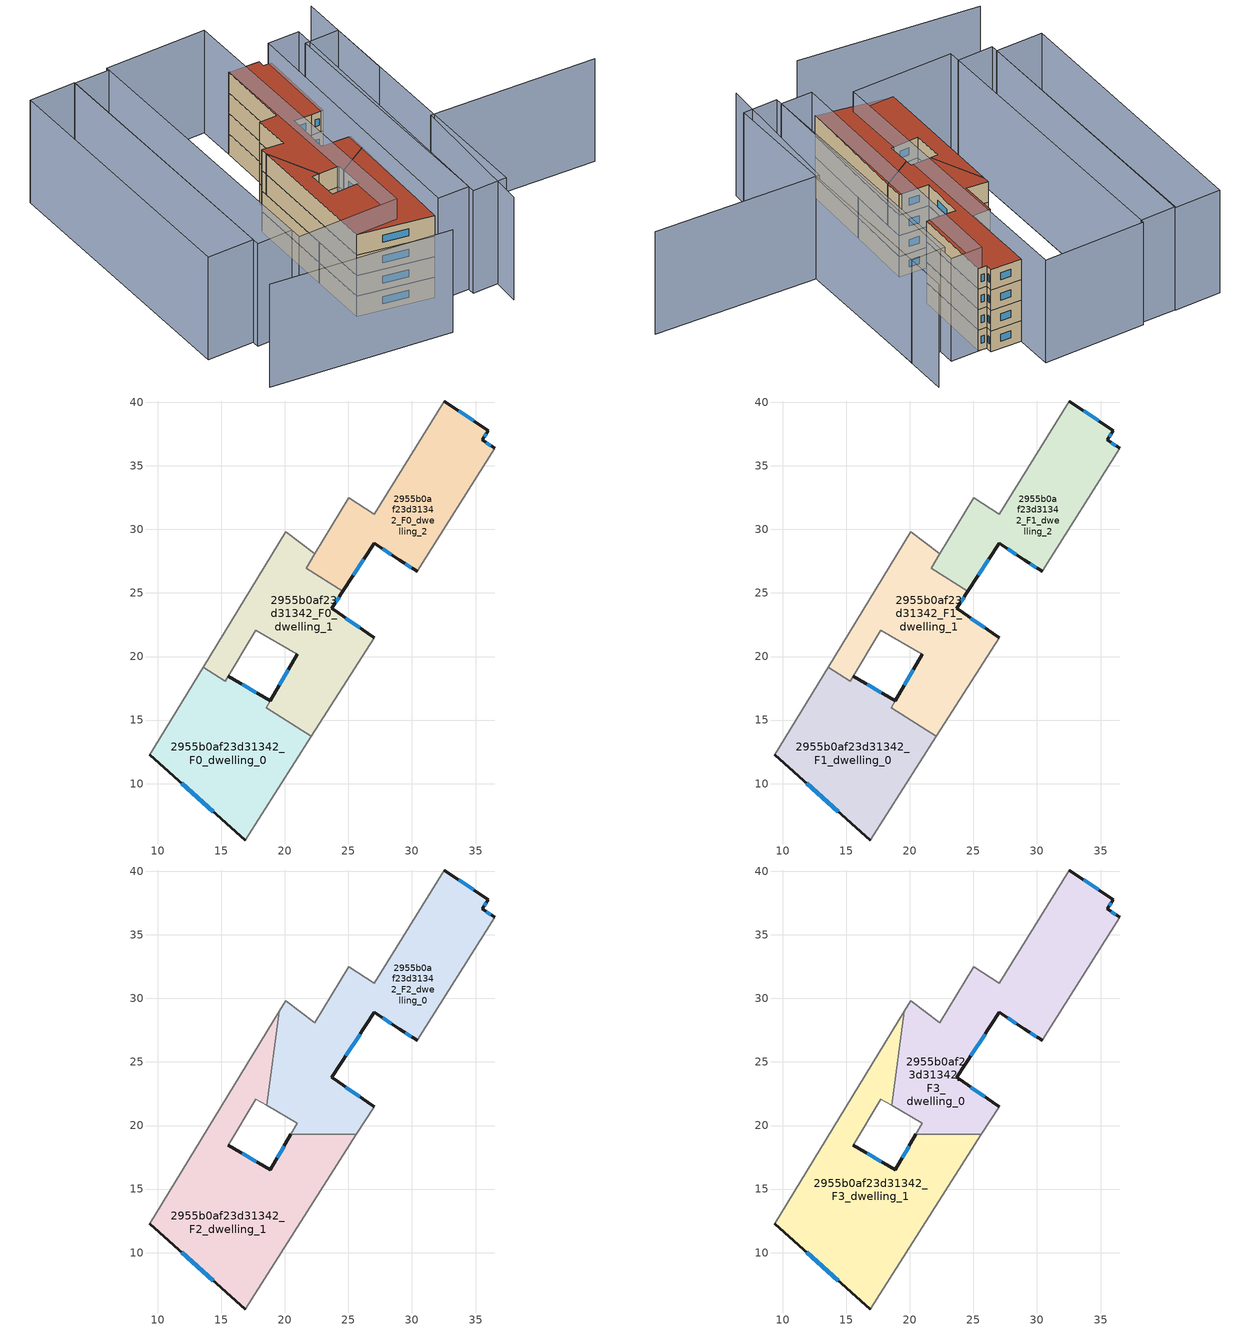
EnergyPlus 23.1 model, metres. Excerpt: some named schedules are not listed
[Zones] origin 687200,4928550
2955b0af23d31342_F0_dwelling_0
 floor ground (EU_floor_Construction): 18.86,16.53 18.55,15.98 22.07,13.72 16.87,5.57 9.37,12.26 13.58,19.16 15.32,18.05 15.56,18.45 z0
 wall outside (EU_wall_Construction): 18.86,16.53 15.56,18.45 / 9.37,12.26 16.87,5.57 z0:3
 wall adiabatic (EU_wall_Construction): 16.87,5.57 22.07,13.72 / 15.56,18.45 15.32,18.05 13.58,19.16 9.37,12.26 z0:3
 wall to 2955b0af23d31342_F0_dwelling_1 (EU_wall_Construction): 22.07,13.72 18.55,15.98 18.86,16.53 z0:3
 window (EU_Window_Construction): 17.76,17.16 16.66,17.81 / 11.87,10.03 14.37,7.8 z1:2
2955b0af23d31342_F0_dwelling_1
 floor ground (EU_floor_Construction): 22.36,28.07 21.7,26.96 24.56,25.12 23.69,23.79 27.02,21.49 22.07,13.72 18.55,15.98 18.86,16.53 20.98,20.17 17.72,22.08 15.32,18.05 13.58,19.16 20.07,29.82 z0
 wall outside (EU_wall_Construction): 27.02,21.49 23.69,23.79 24.56,25.12 / 20.98,20.17 18.86,16.53 z0:3
 wall adiabatic (EU_wall_Construction): 21.7,26.96 22.36,28.07 20.07,29.82 13.58,19.16 15.32,18.05 17.72,22.08 20.98,20.17 / 22.07,13.72 27.02,21.49 z0:3
 wall to 2955b0af23d31342_F0_dwelling_2 (EU_wall_Construction): 24.56,25.12 21.7,26.96 z0:3
 window (EU_Window_Construction): 23.98,24.23 24.27,24.67 / 25.91,22.25 24.8,23.02 / 20.28,18.95 19.57,17.74 z1:2
2955b0af23d31342_F0_dwelling_2
 floor ground (EU_floor_Construction): 36.01,37.75 35.52,37.05 36.51,36.37 30.41,26.71 29.03,27.58 27.04,28.91 24.57,25.12 21.7,26.96 22.36,28.08 25.01,32.47 27.05,31.2 32.52,40.11 z0
 wall outside (EU_wall_Construction): 24.57,25.12 27.04,28.91 29.03,27.58 30.41,26.71 / 36.51,36.37 35.52,37.05 36.01,37.75 32.52,40.11 z0:3
 wall adiabatic (EU_wall_Construction): 32.52,40.11 27.05,31.2 25.01,32.47 22.36,28.08 21.7,26.96 / 30.41,26.71 36.51,36.37 z0:3
 window (EU_Window_Construction): 25.39,26.38 26.22,27.64 / 34.85,38.54 33.68,39.32 / 35.68,37.29 35.85,37.52 / 36.18,36.6 35.85,36.83 / 29.49,27.3 29.95,27 / 27.7,28.47 28.37,28.02 z1:2
2955b0af23d31342_F1_dwelling_0
 floor to 2955b0af23d31342_F0_dwelling_0 (EU_floor_Construction): 18.86,16.53 18.55,15.98 22.07,13.72 16.87,5.57 9.37,12.26 13.58,19.16 15.32,18.05 15.56,18.45 z3
 wall outside (EU_wall_Construction): 18.86,16.53 15.56,18.45 / 9.37,12.26 16.87,5.57 z3:6
 wall adiabatic (EU_wall_Construction): 16.87,5.57 22.07,13.72 / 15.56,18.45 15.32,18.05 13.58,19.16 9.37,12.26 z3:6
 wall to 2955b0af23d31342_F1_dwelling_1 (EU_wall_Construction): 22.07,13.72 18.55,15.98 18.86,16.53 z3:6
 window (EU_Window_Construction): 17.76,17.16 16.66,17.81 / 11.87,10.03 14.37,7.8 z4:5
2955b0af23d31342_F1_dwelling_1
 floor to 2955b0af23d31342_F0_dwelling_1 (EU_floor_Construction): 22.36,28.07 21.7,26.96 24.56,25.12 23.69,23.79 27.02,21.49 22.07,13.72 18.55,15.98 18.86,16.53 20.98,20.17 17.72,22.08 15.32,18.05 13.58,19.16 20.07,29.82 z3
 wall outside (EU_wall_Construction): 27.02,21.49 23.69,23.79 24.56,25.12 / 20.98,20.17 18.86,16.53 z3:6
 wall adiabatic (EU_wall_Construction): 21.7,26.96 22.36,28.07 20.07,29.82 13.58,19.16 15.32,18.05 17.72,22.08 20.98,20.17 / 22.07,13.72 27.02,21.49 z3:6
 wall to 2955b0af23d31342_F1_dwelling_2 (EU_wall_Construction): 24.56,25.12 21.7,26.96 z3:6
 window (EU_Window_Construction): 23.98,24.23 24.27,24.67 / 25.91,22.25 24.8,23.02 / 20.28,18.95 19.57,17.74 z4:5
2955b0af23d31342_F1_dwelling_2
 floor to 2955b0af23d31342_F0_dwelling_2 (EU_floor_Construction): 36.01,37.75 35.52,37.05 36.51,36.37 30.41,26.71 29.03,27.58 27.04,28.91 24.57,25.12 21.7,26.96 22.36,28.08 25.01,32.47 27.05,31.2 32.52,40.11 z3
 wall outside (EU_wall_Construction): 24.57,25.12 27.04,28.91 29.03,27.58 30.41,26.71 / 36.51,36.37 35.52,37.05 36.01,37.75 32.52,40.11 z3:6
 wall adiabatic (EU_wall_Construction): 32.52,40.11 27.05,31.2 25.01,32.47 22.36,28.08 21.7,26.96 / 30.41,26.71 36.51,36.37 z3:6
 window (EU_Window_Construction): 25.39,26.38 26.22,27.64 / 34.85,38.54 33.68,39.32 / 35.68,37.29 35.85,37.52 / 36.18,36.6 35.85,36.83 / 29.49,27.3 29.95,27 / 27.7,28.47 28.37,28.02 z4:5
2955b0af23d31342_F2_dwelling_0
 floor to 2955b0af23d31342_F1_dwelling_2 (EU_floor_Construction): 36.01,37.75 35.52,37.05 36.51,36.37 30.41,26.71 29.03,27.58 27.04,28.91 24.57,25.12 21.7,26.96 22.36,28.08 25.01,32.47 27.05,31.2 32.52,40.11 z6
 floor to 2955b0af23d31342_F1_dwelling_1 (EU_floor_Construction): 22.36,28.07 21.7,26.96 24.56,25.12 23.69,23.79 27.02,21.49 25.63,19.3 20.48,19.3 20.98,20.17 18.58,21.58 19.57,28.99 20.07,29.82 z6
 wall outside (EU_wall_Construction): 27.02,21.49 23.69,23.79 27.04,28.91 29.03,27.58 30.41,26.71 / 36.51,36.37 35.52,37.05 36.01,37.75 32.52,40.11 z6:9
 wall adiabatic (EU_wall_Construction): 30.41,26.71 36.51,36.37 / 25.63,19.3 27.02,21.49 / 18.58,21.58 20.98,20.17 20.48,19.3 / 32.52,40.11 27.05,31.2 25.01,32.47 22.36,28.08 20.07,29.82 19.57,28.99 z6:9
 wall to 2955b0af23d31342_F2_dwelling_1 (EU_wall_Construction): 20.48,19.3 25.63,19.3 / 19.57,28.99 18.58,21.58 z6:9
 window (EU_Window_Construction): 29.49,27.3 29.95,27 / 27.7,28.47 28.37,28.02 / 24.81,25.49 25.92,27.2 / 25.91,22.25 24.8,23.02 / 34.85,38.54 33.68,39.32 / 35.68,37.29 35.85,37.52 / 36.18,36.6 35.85,36.83 z7:8
2955b0af23d31342_F2_dwelling_1
 floor to 2955b0af23d31342_F1_dwelling_0 (EU_floor_Construction): 18.86,16.53 18.55,15.98 22.07,13.72 16.87,5.57 9.37,12.26 13.58,19.16 15.32,18.05 15.56,18.45 z6
 floor to 2955b0af23d31342_F1_dwelling_1 (EU_floor_Construction): 25.63,19.3 22.07,13.72 18.55,15.98 18.86,16.53 20.48,19.3 z6; 19.57,28.99 18.58,21.58 17.72,22.08 15.32,18.05 13.58,19.16 z6
 wall outside (EU_wall_Construction): 20.48,19.3 18.86,16.53 15.56,18.45 / 9.37,12.26 16.87,5.57 z6:9
 wall adiabatic (EU_wall_Construction): 19.57,28.99 9.37,12.26 / 15.56,18.45 17.72,22.08 18.58,21.58 / 16.87,5.57 25.63,19.3 z6:9
 window (EU_Window_Construction): 17.76,17.16 16.66,17.81 / 19.94,18.38 19.4,17.45 / 11.87,10.03 14.37,7.8 z7:8
2955b0af23d31342_F3_dwelling_0
 floor to 2955b0af23d31342_F2_dwelling_0 (EU_floor_Construction): 36.01,37.75 35.52,37.05 36.51,36.37 30.41,26.71 29.03,27.58 27.04,28.91 23.69,23.79 27.02,21.49 25.63,19.3 20.48,19.3 20.98,20.17 18.58,21.58 19.57,28.99 20.07,29.82 22.36,28.08 25.01,32.47 27.05,31.2 32.52,40.11 z9
 wall outside (EU_wall_Construction): 27.02,21.49 23.69,23.79 27.04,28.91 29.03,27.58 30.41,26.71 / 36.51,36.37 35.52,37.05 36.01,37.75 32.52,40.11 z9:12
 wall adiabatic (EU_wall_Construction): 30.41,26.71 36.51,36.37 / 25.63,19.3 27.02,21.49 / 18.58,21.58 20.98,20.17 20.48,19.3 / 32.52,40.11 27.05,31.2 25.01,32.47 22.36,28.08 20.07,29.82 19.57,28.99 z9:12
 wall to 2955b0af23d31342_F3_dwelling_1 (EU_wall_Construction): 20.48,19.3 25.63,19.3 / 19.57,28.99 18.58,21.58 z9:12
 window (EU_Window_Construction): 29.49,27.3 29.95,27 / 27.7,28.47 28.37,28.02 / 24.81,25.49 25.92,27.2 / 25.91,22.25 24.8,23.02 / 34.85,38.54 33.68,39.32 / 35.68,37.29 35.85,37.52 / 36.18,36.6 35.85,36.83 z10:11
 roof outside (EU_roof_Construction): 30.41,26.71 36.51,36.37 35.52,37.05 36.01,37.75 32.52,40.11 27.05,31.2 25.01,32.47 22.36,28.08 20.07,29.82 19.57,28.99 18.58,21.58 20.98,20.17 20.48,19.3 25.63,19.3 27.02,21.49 23.69,23.79 27.04,28.91 29.03,27.58 z12
2955b0af23d31342_F3_dwelling_1
 floor to 2955b0af23d31342_F2_dwelling_1 (EU_floor_Construction): 19.57,28.99 18.58,21.58 17.72,22.08 15.56,18.45 18.86,16.53 20.48,19.3 25.63,19.3 16.87,5.57 9.37,12.26 z9
 wall outside (EU_wall_Construction): 20.48,19.3 18.86,16.53 15.56,18.45 / 9.37,12.26 16.87,5.57 z9:12
 wall adiabatic (EU_wall_Construction): 19.57,28.99 9.37,12.26 / 15.56,18.45 17.72,22.08 18.58,21.58 / 16.87,5.57 25.63,19.3 z9:12
 window (EU_Window_Construction): 17.76,17.16 16.66,17.81 / 19.94,18.38 19.4,17.45 / 11.87,10.03 14.37,7.8 z10:11
 roof outside (EU_roof_Construction): 16.87,5.57 25.63,19.3 20.48,19.3 18.86,16.53 15.56,18.45 17.72,22.08 18.58,21.58 19.57,28.99 9.37,12.26 z12
shading: -7.89,15.42 11.44,0.65 / 20.5,-3.07 31.24,12.95 / 31.24,12.95 49.99,0.39 / 37.51,22.75 45.1,35.32 / 19.66,1.86 38.02,32.68 / 38.02,32.68 42.06,30.27 / 42.06,30.27 23.69,-0.54 / 23.69,-0.54 19.66,1.86 / 39.76,34.36 20.13,2.66 / 20.13,2.66 16.47,4.92 / 16.47,4.92 36.1,36.62 / 36.1,36.62 39.76,34.36 / 2.32,16.45 23.29,51.74 / 23.29,51.74 35.22,44.65 / 35.22,44.65 14.25,9.36 / 14.25,9.36 2.32,16.45 / 23.06,51.35 3.13,17.82 / 3.13,17.82 -1.05,20.3 / -1.05,20.3 18.88,53.83 / 18.88,53.83 23.06,51.35 / 18.99,53.87 -0.56,21.12 / -0.56,21.12 -6.03,24.38 / -6.03,24.38 13.52,57.13 / 13.52,57.13 18.99,53.87 z0:15
[Building]
EU S2 Campaign: North Axis=0; Terrain=City; Solar Distribution=FullExterior
[Site:Location]
Bologna: Latitude=44.5; Longitude=11.25; Time Zone=1; Elevation=37
[SizingPeriod:WeatherFileDays]
AnnualSizingPeriod: Begin Month=1; Begin Day of Month=1; End Month=12; End Day of Month=31; Day of Week for Start Day=Monday; Use Weather File Daylight Saving Period=No; Use Weather File Rain and Snow Indicators=No
[MATERIAL]
EU_InternalMass_Material: Roughness=MediumRough; Thickness=0.1; Conductivity=1; Density=1800; Specific Heat=900; Thermal Absorptance=0.9; Solar Absorptance=0.7; Visible Absorptance=0.7
[MATERIAL:NOMASS] Roughness=MediumRough; Thermal Absorptance=0.9; Solar Absorptance=0.7; Visible Absorptance=0.7
Name | Thermal Resistance
EU_wall_NoMass | 0.937881
EU_roof_NoMass | 0.548572
EU_floor_NoMass | 0.71348
[WINDOWMATERIAL:SIMPLEGLAZINGSYSTEM]
EU_Window_SimpleGlazing: UFactor=4.25633; Solar Heat Gain Coefficient=0.85; Visible Transmittance=0.85
[CONSTRUCTION]
EU_wall_Construction: EU_wall_NoMass
EU_roof_Construction: EU_roof_NoMass
EU_floor_Construction: EU_floor_NoMass
EU_Window_Construction: EU_Window_SimpleGlazing
EU_InternalMass_Construction: EU_InternalMass_Material
[ZONE] Type=1; Multiplier=1; Ceiling Height=autocalculate; Floor Area=autocalculate; Part of Total Floor Area=Yes
Name | Volume
2955b0af23d31342_F0_dwelling_0; 2955b0af23d31342_F1_dwelling_0 | 272.561
2955b0af23d31342_F2_dwelling_0; 2955b0af23d31342_F3_dwelling_0 | 399.451
2955b0af23d31342_F0_dwelling_1 | 272.274
2955b0af23d31342_F1_dwelling_1 | 272.277
2955b0af23d31342_F2_dwelling_1; 2955b0af23d31342_F3_dwelling_1 | 399.463
2955b0af23d31342_F0_dwelling_2; 2955b0af23d31342_F1_dwelling_2 | 254.048
[INTERNALMASS] Construction=EU_InternalMass_Construction
Name | Zone or ZoneList | Surface Area
2955b0af23d31342_F0_dwelling_0_EU_InternalMass | 2955b0af23d31342_F0_dwelling_0 | 90.8541
2955b0af23d31342_F0_dwelling_1_EU_InternalMass | 2955b0af23d31342_F0_dwelling_1 | 90.7706
2955b0af23d31342_F0_dwelling_2_EU_InternalMass | 2955b0af23d31342_F0_dwelling_2 | 84.6795
2955b0af23d31342_F1_dwelling_0_EU_InternalMass | 2955b0af23d31342_F1_dwelling_0 | 90.8541
2955b0af23d31342_F1_dwelling_1_EU_InternalMass | 2955b0af23d31342_F1_dwelling_1 | 90.7706
2955b0af23d31342_F1_dwelling_2_EU_InternalMass | 2955b0af23d31342_F1_dwelling_2 | 84.6795
2955b0af23d31342_F2_dwelling_0_EU_InternalMass | 2955b0af23d31342_F2_dwelling_0 | 133.15
2955b0af23d31342_F2_dwelling_1_EU_InternalMass | 2955b0af23d31342_F2_dwelling_1 | 133.154
2955b0af23d31342_F3_dwelling_0_EU_InternalMass | 2955b0af23d31342_F3_dwelling_0 | 133.15
2955b0af23d31342_F3_dwelling_1_EU_InternalMass | 2955b0af23d31342_F3_dwelling_1 | 133.154
[OTHEREQUIPMENT] Fuel Type=Electricity; Design Level Calculation Method=Watts/Area; Power per Zone Floor Area=1; Fraction Latent=0; Fraction Radiant=0; Fraction Lost=0; Carbon Dioxide Generation Rate=0; EndUse Subcategory=EU_Step8_InternalGains
Name | Zone or ZoneList or Space or SpaceList | Schedule
EU_Step8_InternalGain_2955b0af23d31342_F0_dwelling_0_f000 | 2955b0af23d31342_F0_dwelling_0 | EU_Step8_GainSchedule_2955b0af23d31342_F0_dwelling_0_f000
EU_Step8_InternalGain_2955b0af23d31342_F0_dwelling_1_f000 | 2955b0af23d31342_F0_dwelling_1 | EU_Step8_GainSchedule_2955b0af23d31342_F0_dwelling_1_f000
EU_Step8_InternalGain_2955b0af23d31342_F0_dwelling_2_f000 | 2955b0af23d31342_F0_dwelling_2 | EU_Step8_GainSchedule_2955b0af23d31342_F0_dwelling_2_f000
EU_Step8_InternalGain_2955b0af23d31342_F1_dwelling_0_f000 | 2955b0af23d31342_F1_dwelling_0 | EU_Step8_GainSchedule_2955b0af23d31342_F1_dwelling_0_f000
EU_Step8_InternalGain_2955b0af23d31342_F1_dwelling_1_f000 | 2955b0af23d31342_F1_dwelling_1 | EU_Step8_GainSchedule_2955b0af23d31342_F1_dwelling_1_f000
EU_Step8_InternalGain_2955b0af23d31342_F1_dwelling_2_f000 | 2955b0af23d31342_F1_dwelling_2 | EU_Step8_GainSchedule_2955b0af23d31342_F1_dwelling_2_f000
EU_Step8_InternalGain_2955b0af23d31342_F2_dwelling_0_f000 | 2955b0af23d31342_F2_dwelling_0 | EU_Step8_GainSchedule_2955b0af23d31342_F2_dwelling_0_f000
EU_Step8_InternalGain_2955b0af23d31342_F2_dwelling_1_f000 | 2955b0af23d31342_F2_dwelling_1 | EU_Step8_GainSchedule_2955b0af23d31342_F2_dwelling_1_f000
EU_Step8_InternalGain_2955b0af23d31342_F3_dwelling_0_f000 | 2955b0af23d31342_F3_dwelling_0 | EU_Step8_GainSchedule_2955b0af23d31342_F3_dwelling_0_f000
EU_Step8_InternalGain_2955b0af23d31342_F3_dwelling_1_f000 | 2955b0af23d31342_F3_dwelling_1 | EU_Step8_GainSchedule_2955b0af23d31342_F3_dwelling_1_f000
[ZONEVENTILATION:DESIGNFLOWRATE] Schedule=EU_AlwaysOn; Design Flow Rate Calculation Method=AirChanges/Hour; Air Changes per Hour=0.687892; Ventilation Type=Natural; Fan Pressure Rise=0; Fan Total Efficiency=1; Constant Term Coefficient=1; Temperature Term Coefficient=0; Velocity Term Coefficient=0; Velocity Squared Term Coefficient=0; Minimum Indoor Temperature=-100; Maximum Indoor Temperature=100; Delta Temperature=-100; Minimum Outdoor Temperature=-100; Maximum Outdoor Temperature=100; Maximum Wind Speed=40
Name | Zone or ZoneList or Space or SpaceList
EU_ConstantAir_2955b0af23d31342_F0_dwelling_0 | 2955b0af23d31342_F0_dwelling_0
EU_ConstantAir_2955b0af23d31342_F0_dwelling_1 | 2955b0af23d31342_F0_dwelling_1
EU_ConstantAir_2955b0af23d31342_F0_dwelling_2 | 2955b0af23d31342_F0_dwelling_2
EU_ConstantAir_2955b0af23d31342_F1_dwelling_0 | 2955b0af23d31342_F1_dwelling_0
EU_ConstantAir_2955b0af23d31342_F1_dwelling_1 | 2955b0af23d31342_F1_dwelling_1
EU_ConstantAir_2955b0af23d31342_F1_dwelling_2 | 2955b0af23d31342_F1_dwelling_2
EU_ConstantAir_2955b0af23d31342_F2_dwelling_0 | 2955b0af23d31342_F2_dwelling_0
EU_ConstantAir_2955b0af23d31342_F2_dwelling_1 | 2955b0af23d31342_F2_dwelling_1
EU_ConstantAir_2955b0af23d31342_F3_dwelling_0 | 2955b0af23d31342_F3_dwelling_0
EU_ConstantAir_2955b0af23d31342_F3_dwelling_1 | 2955b0af23d31342_F3_dwelling_1
[HVACTEMPLATE:THERMOSTAT] Constant Heating Setpoint=20; Constant Cooling Setpoint=50
EU_HeatOnly_2955b0af23d31342_F0_dwelling_0; EU_HeatOnly_2955b0af23d31342_F0_dwelling_1; EU_HeatOnly_2955b0af23d31342_F0_dwelling_2; EU_HeatOnly_2955b0af23d31342_F1_dwelling_0; EU_HeatOnly_2955b0af23d31342_F1_dwelling_1; EU_HeatOnly_2955b0af23d31342_F1_dwelling_2; EU_HeatOnly_2955b0af23d31342_F2_dwelling_0; EU_HeatOnly_2955b0af23d31342_F2_dwelling_1; EU_HeatOnly_2955b0af23d31342_F3_dwelling_0; EU_HeatOnly_2955b0af23d31342_F3_dwelling_1
[HVACTEMPLATE:ZONE:IDEALLOADSAIRSYSTEM] System Availability Schedule=EU_AlwaysOn; Maximum Heating Supply Air Temperature=50; Minimum Cooling Supply Air Temperature=13; Maximum Heating Supply Air Humidity Ratio=0.0156; Minimum Cooling Supply Air Humidity Ratio=0.0077; Heating Limit=NoLimit; Cooling Limit=NoLimit; Heating Availability Schedule=EU_AlwaysOn; Cooling Availability Schedule=EU_CoolingOff; Dehumidification Control Type=ConstantSensibleHeatRatio; Cooling Sensible Heat Ratio=0.7; Dehumidification Setpoint=60; Humidification Control Type=None; Humidification Setpoint=30; Outdoor Air Method=None; Outdoor Air Flow Rate per Person=0.00944; Outdoor Air Flow Rate per Zone Floor Area=0; Outdoor Air Flow Rate per Zone=0; Demand Controlled Ventilation Type=None; Outdoor Air Economizer Type=NoEconomizer; Heat Recovery Type=None; Sensible Heat Recovery Effectiveness=0.7; Latent Heat Recovery Effectiveness=0.65
Name | Template Thermostat
2955b0af23d31342_F0_dwelling_0 | EU_HeatOnly_2955b0af23d31342_F0_dwelling_0
2955b0af23d31342_F0_dwelling_1 | EU_HeatOnly_2955b0af23d31342_F0_dwelling_1
2955b0af23d31342_F0_dwelling_2 | EU_HeatOnly_2955b0af23d31342_F0_dwelling_2
2955b0af23d31342_F1_dwelling_0 | EU_HeatOnly_2955b0af23d31342_F1_dwelling_0
2955b0af23d31342_F1_dwelling_1 | EU_HeatOnly_2955b0af23d31342_F1_dwelling_1
2955b0af23d31342_F1_dwelling_2 | EU_HeatOnly_2955b0af23d31342_F1_dwelling_2
2955b0af23d31342_F2_dwelling_0 | EU_HeatOnly_2955b0af23d31342_F2_dwelling_0
2955b0af23d31342_F2_dwelling_1 | EU_HeatOnly_2955b0af23d31342_F2_dwelling_1
2955b0af23d31342_F3_dwelling_0 | EU_HeatOnly_2955b0af23d31342_F3_dwelling_0
2955b0af23d31342_F3_dwelling_1 | EU_HeatOnly_2955b0af23d31342_F3_dwelling_1
[SIZING:ZONE] Zone Cooling Design Supply Air Temperature Input Method=SupplyAirTemperature; Zone Cooling Design Supply Air Temperature=13; Zone Heating Design Supply Air Temperature Input Method=SupplyAirTemperature; Zone Heating Design Supply Air Temperature=50; Zone Cooling Design Supply Air Humidity Ratio=0.008; Zone Heating Design Supply Air Humidity Ratio=0.008; Cooling Design Air Flow Method=DesignDay; Cooling Design Air Flow Rate=0; Cooling Minimum Air Flow per Zone Floor Area=0.000762; Cooling Minimum Air Flow=0; Cooling Minimum Air Flow Fraction=0.2; Heating Design Air Flow Method=DesignDay; Heating Design Air Flow Rate=0; Heating Maximum Air Flow per Zone Floor Area=0.002032; Heating Maximum Air Flow=0.141576; Heating Maximum Air Flow Fraction=0.3; Account for Dedicated Outdoor Air System=No; Dedicated Outdoor Air System Control Strategy=NeutralSupplyAir; Dedicated Outdoor Air Low Setpoint Temperature for Design=autosize; Dedicated Outdoor Air High Setpoint Temperature for Design=autosize; Zone Load Sizing Method=Sensible Load Only No Latent Load; Zone Latent Cooling Design Supply Air Humidity Ratio Input Method=HumidityRatioDifference; Zone Cooling Design Supply Air Humidity Ratio Difference=0.005; Zone Latent Heating Design Supply Air Humidity Ratio Input Method=HumidityRatioDifference; Zone Humidification Design Supply Air Humidity Ratio Difference=0.005
2955b0af23d31342_F0_dwelling_0; 2955b0af23d31342_F0_dwelling_1; 2955b0af23d31342_F0_dwelling_2; 2955b0af23d31342_F1_dwelling_0; 2955b0af23d31342_F1_dwelling_1; 2955b0af23d31342_F1_dwelling_2; 2955b0af23d31342_F2_dwelling_0
